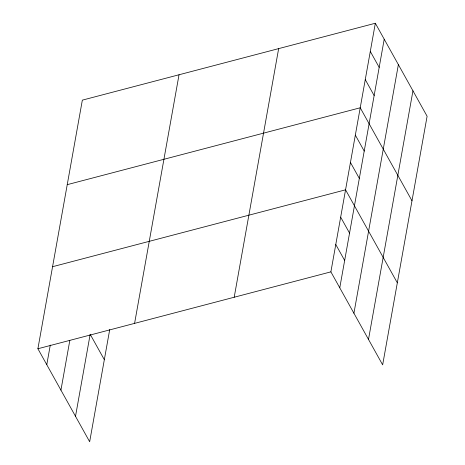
<?xml version="1.0" encoding="UTF-8"?>
<svg xmlns="http://www.w3.org/2000/svg" width="465" height="465" viewBox="0 0 465 465"><rect width="100%" height="100%" fill="white"/><g stroke="black" fill="none" stroke-linecap="round" stroke-linejoin="round"><path stroke-width="0.7" d="M109.723 329.557L89.664 441.75L37.898 348.75L82.346 100.138L375.336 23.25L427.103 116.25L382.654 364.862L330.888 271.862L375.336 23.25M46.779 364.705L50.29 345.071M60.932 390.129L69.831 340.345M75.51 416.326L90.181 334.283L104.329 359.707M134.588 323.378L179.031 74.766M234.203 297.234L278.651 48.622M339.77 287.818L384.218 39.205M353.923 313.241L398.371 64.629M368.501 339.438L412.949 90.826M67.233 184.663L360.224 107.775L411.99 200.781M52.568 266.707L345.559 189.819L397.319 282.819M37.898 348.75L330.888 271.862M370.303 51.423L379.184 67.384M365.263 79.602L374.145 95.558M355.336 135.123L364.217 151.084M350.447 162.471L359.329 178.432M340.671 217.167L349.552 233.122M335.782 244.514L344.664 260.47"/></g></svg>
